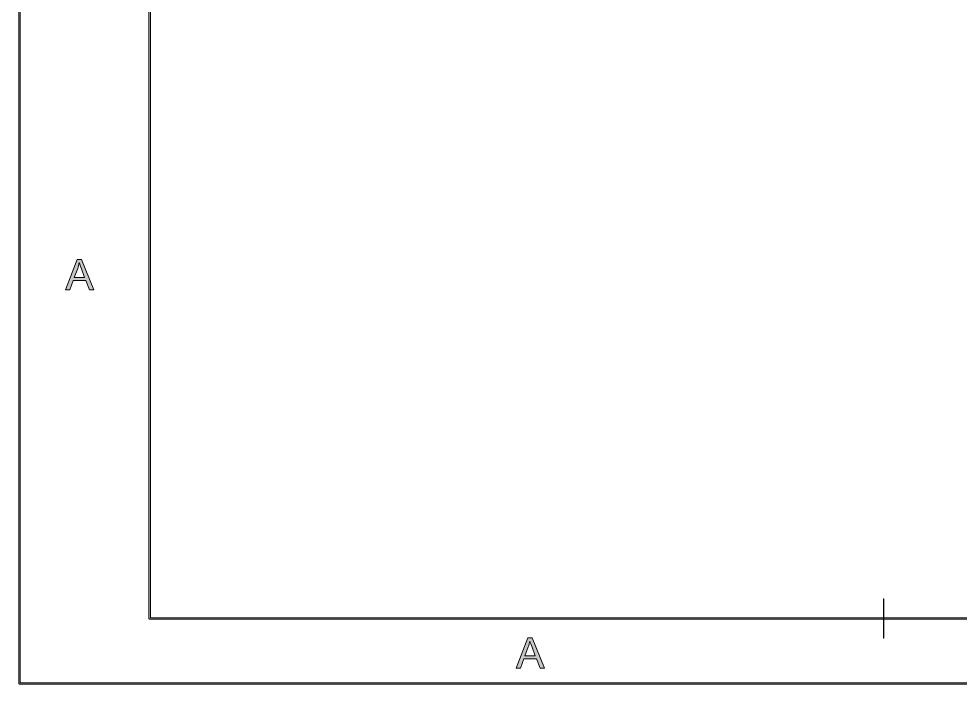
# Model space of a CAD drawing. Header units: inches. Extents: x 0.54 to 10.46, y 0.74 to 7.76.
# Drawn here: x 0.535 to 2.953, y 0.739 to 2.449 of the extents above; entities that cross this region are included whole.
import ezdxf

# ---------------------------------------------------------------- set-up
doc = ezdxf.new("R2010")
doc.units = ezdxf.units.IN
doc.header["$MEASUREMENT"] = 0
doc.layers.add('BG', color=7, linetype='Continuous')

# ---------------------------------------------------------------- blocks, each defined once
blk = doc.blocks.new('block 3')
at = {"layer": 'BG', "true_color": 0xffffff}
h = blk.add_hatch(color=7, dxfattribs=at)
h.dxf.hatch_style = 2
edge = h.paths.add_edge_path()
edge.add_spline(control_points=[(10.296, 0.9061), (10.296, 0.9061), (0.8711, 0.9061), (0.8711, 0.9061), (0.8702, 0.9061), (0.8694, 0.9069), (0.8694, 0.9079), (0.8694, 0.9079), (0.8694, 7.5922), (0.8694, 7.5922), (0.8694, 7.5931), (0.8702, 7.5939), (0.8711, 7.5939), (0.8711, 7.5939), (10.296, 7.5939), (10.296, 7.5939), (10.297, 7.5939), (10.2977, 7.5931), (10.2977, 7.5922), (10.2977, 7.5922), (10.2977, 0.9079), (10.2977, 0.9079), (10.2977, 0.9069), (10.297, 0.9061), (10.296, 0.9061)], knot_values=[0, 0, 0, 0, 1, 1, 1, 2, 2, 2, 3, 3, 3, 4, 4, 4, 5, 5, 5, 6, 6, 6, 7, 7, 7, 8, 8, 8, 8], degree=3, periodic=1)
h.paths.add_polyline_path([(0.8729, 0.9096), (10.2943, 0.9096), (10.2943, 7.5904), (0.8729, 7.5904)])
at = {"layer": 'BG', "lineweight": 0}
blk.add_lwpolyline([(0.8729, 0.9096), (10.2943, 0.9096), (10.2943, 7.5904), (0.8729, 7.5904), (0.8729, 0.9096)], dxfattribs=at)
blk.add_open_spline([(10.296, 0.9061), (10.296, 0.9061), (0.8711, 0.9061), (0.8711, 0.9061), (0.8702, 0.9061), (0.8694, 0.9069), (0.8694, 0.9079), (0.8694, 0.9079), (0.8694, 7.5922), (0.8694, 7.5922), (0.8694, 7.5931), (0.8702, 7.5939), (0.8711, 7.5939), (0.8711, 7.5939), (10.296, 7.5939), (10.296, 7.5939), (10.297, 7.5939), (10.2977, 7.5931), (10.2977, 7.5922), (10.2977, 7.5922), (10.2977, 0.9079), (10.2977, 0.9079), (10.2977, 0.9069), (10.297, 0.9061), (10.296, 0.9061)], degree=3, knots=[0, 0, 0, 0, 1, 1, 1, 2, 2, 2, 3, 3, 3, 4, 4, 4, 5, 5, 5, 6, 6, 6, 7, 7, 7, 8, 8, 8, 8], dxfattribs=at)
blk = doc.blocks.new('block 2')
at = {"layer": 'BG'}
blk.add_blockref('block 3', (0, 0), dxfattribs=at)
blk = doc.blocks.new('block 17')
at = {"layer": 'BG', "true_color": 0xffffff}
h = blk.add_hatch(color=7, dxfattribs=at)
h.dxf.hatch_style = 2
h.paths.add_polyline_path([(0.6553, 1.7525), (0.6851, 1.8304), (0.6962, 1.8304), (0.7281, 1.7525), (0.7164, 1.7525), (0.7073, 1.7761), (0.6747, 1.7761), (0.6662, 1.7525)])
edge = h.paths.add_edge_path()
edge.add_spline(control_points=[(0.6777, 1.7845), (0.6777, 1.7845), (0.7041, 1.7845), (0.7041, 1.7845), (0.7041, 1.7845), (0.696, 1.806), (0.696, 1.806), (0.6935, 1.8126), (0.6917, 1.818), (0.6905, 1.8222), (0.6895, 1.8172), (0.6881, 1.8122), (0.6863, 1.8073), (0.6863, 1.8073), (0.6777, 1.7845), (0.6777, 1.7845)], knot_values=[0, 0, 0, 0, 1, 1, 1, 2, 2, 2, 3, 3, 3, 4, 4, 4, 5, 5, 5, 5], degree=3, periodic=1)
at = {"layer": 'BG', "lineweight": 0}
blk.add_lwpolyline([(0.6553, 1.7525), (0.6851, 1.8304), (0.6962, 1.8304), (0.7281, 1.7525), (0.7164, 1.7525), (0.7073, 1.7761), (0.6747, 1.7761), (0.6662, 1.7525), (0.6553, 1.7525)], dxfattribs=at)
blk.add_open_spline([(0.6777, 1.7845), (0.6777, 1.7845), (0.7041, 1.7845), (0.7041, 1.7845), (0.7041, 1.7845), (0.696, 1.806), (0.696, 1.806), (0.6935, 1.8126), (0.6917, 1.818), (0.6905, 1.8222), (0.6895, 1.8172), (0.6881, 1.8122), (0.6863, 1.8073), (0.6863, 1.8073), (0.6777, 1.7845), (0.6777, 1.7845)], degree=3, knots=[0, 0, 0, 0, 1, 1, 1, 2, 2, 2, 3, 3, 3, 4, 4, 4, 5, 5, 5, 5], dxfattribs=at)
blk = doc.blocks.new('block 16')
at = {"layer": 'BG'}
blk.add_blockref('block 17', (0, 0), dxfattribs=at)
blk = doc.blocks.new('block 43')
at = {"layer": 'BG', "true_color": 0xffffff}
h = blk.add_hatch(color=7, dxfattribs=at)
h.dxf.hatch_style = 2
edge = h.paths.add_edge_path()
edge.add_spline(control_points=[(2.7561, 0.857), (2.7557, 0.857), (2.7554, 0.8573), (2.7554, 0.8577), (2.7554, 0.8577), (2.7554, 0.958), (2.7554, 0.958), (2.7554, 0.9584), (2.7557, 0.9587), (2.7561, 0.9587), (2.7565, 0.9587), (2.7568, 0.9584), (2.7568, 0.958), (2.7568, 0.958), (2.7568, 0.8577), (2.7568, 0.8577), (2.7568, 0.8573), (2.7565, 0.857), (2.7561, 0.857)], knot_values=[0, 0, 0, 0, 1, 1, 1, 2, 2, 2, 3, 3, 3, 4, 4, 4, 5, 5, 5, 6, 6, 6, 6], degree=3, periodic=1)
at = {"layer": 'BG', "lineweight": 0}
blk.add_open_spline([(2.7561, 0.857), (2.7557, 0.857), (2.7554, 0.8573), (2.7554, 0.8577), (2.7554, 0.8577), (2.7554, 0.958), (2.7554, 0.958), (2.7554, 0.9584), (2.7557, 0.9587), (2.7561, 0.9587), (2.7565, 0.9587), (2.7568, 0.9584), (2.7568, 0.958), (2.7568, 0.958), (2.7568, 0.8577), (2.7568, 0.8577), (2.7568, 0.8573), (2.7565, 0.857), (2.7561, 0.857)], degree=3, knots=[0, 0, 0, 0, 1, 1, 1, 2, 2, 2, 3, 3, 3, 4, 4, 4, 5, 5, 5, 6, 6, 6, 6], dxfattribs=at)
blk = doc.blocks.new('block 42')
at = {"layer": 'BG'}
blk.add_blockref('block 43', (0, 0), dxfattribs=at)
blk = doc.blocks.new('block 51')
at = {"layer": 'BG', "true_color": 0xffffff}
h = blk.add_hatch(color=7, dxfattribs=at)
h.dxf.hatch_style = 2
h.paths.add_polyline_path([(1.8125, 0.7803), (1.8424, 0.8581), (1.8535, 0.8581), (1.8854, 0.7803), (1.8736, 0.7803), (1.8645, 0.8038), (1.832, 0.8038), (1.8235, 0.7803)])
edge = h.paths.add_edge_path()
edge.add_spline(control_points=[(1.835, 0.8122), (1.835, 0.8122), (1.8614, 0.8122), (1.8614, 0.8122), (1.8614, 0.8122), (1.8532, 0.8338), (1.8532, 0.8338), (1.8508, 0.8403), (1.8489, 0.8457), (1.8477, 0.8499), (1.8467, 0.8449), (1.8453, 0.84), (1.8435, 0.8351), (1.8435, 0.8351), (1.835, 0.8122), (1.835, 0.8122)], knot_values=[0, 0, 0, 0, 1, 1, 1, 2, 2, 2, 3, 3, 3, 4, 4, 4, 5, 5, 5, 5], degree=3, periodic=1)
at = {"layer": 'BG', "lineweight": 0}
blk.add_lwpolyline([(1.8125, 0.7803), (1.8424, 0.8581), (1.8535, 0.8581), (1.8854, 0.7803), (1.8736, 0.7803), (1.8645, 0.8038), (1.832, 0.8038), (1.8235, 0.7803), (1.8125, 0.7803)], dxfattribs=at)
blk.add_open_spline([(1.835, 0.8122), (1.835, 0.8122), (1.8614, 0.8122), (1.8614, 0.8122), (1.8614, 0.8122), (1.8532, 0.8338), (1.8532, 0.8338), (1.8508, 0.8403), (1.8489, 0.8457), (1.8477, 0.8499), (1.8467, 0.8449), (1.8453, 0.84), (1.8435, 0.8351), (1.8435, 0.8351), (1.835, 0.8122), (1.835, 0.8122)], degree=3, knots=[0, 0, 0, 0, 1, 1, 1, 2, 2, 2, 3, 3, 3, 4, 4, 4, 5, 5, 5, 5], dxfattribs=at)
blk = doc.blocks.new('block 50')
at = {"layer": 'BG'}
blk.add_blockref('block 51', (0, 0), dxfattribs=at)
blk = doc.blocks.new('block 69')
at = {"layer": 'BG', "true_color": 0xffffff}
h = blk.add_hatch(color=7, dxfattribs=at)
h.dxf.hatch_style = 2
edge = h.paths.add_edge_path()
edge.add_spline(control_points=[(10.4631, 0.739), (10.4631, 0.739), (0.5369, 0.739), (0.5369, 0.739), (0.5359, 0.739), (0.5352, 0.7398), (0.5352, 0.7407), (0.5352, 0.7407), (0.5352, 7.7593), (0.5352, 7.7593), (0.5352, 7.7602), (0.5359, 7.761), (0.5369, 7.761), (0.5369, 7.761), (10.4631, 7.761), (10.4631, 7.761), (10.4641, 7.761), (10.4648, 7.7602), (10.4648, 7.7593), (10.4648, 7.7593), (10.4648, 0.7407), (10.4648, 0.7407), (10.4648, 0.7398), (10.4641, 0.739), (10.4631, 0.739)], knot_values=[0, 0, 0, 0, 1, 1, 1, 2, 2, 2, 3, 3, 3, 4, 4, 4, 5, 5, 5, 6, 6, 6, 7, 7, 7, 8, 8, 8, 8], degree=3, periodic=1)
h.paths.add_polyline_path([(0.5386, 0.7425), (10.4614, 0.7425), (10.4614, 7.7575), (0.5386, 7.7575)])
at = {"layer": 'BG', "lineweight": 0}
blk.add_lwpolyline([(0.5386, 0.7425), (10.4614, 0.7425), (10.4614, 7.7575), (0.5386, 7.7575), (0.5386, 0.7425)], dxfattribs=at)
blk.add_open_spline([(10.4631, 0.739), (10.4631, 0.739), (0.5369, 0.739), (0.5369, 0.739), (0.5359, 0.739), (0.5352, 0.7398), (0.5352, 0.7407), (0.5352, 0.7407), (0.5352, 7.7593), (0.5352, 7.7593), (0.5352, 7.7602), (0.5359, 7.761), (0.5369, 7.761), (0.5369, 7.761), (10.4631, 7.761), (10.4631, 7.761), (10.4641, 7.761), (10.4648, 7.7602), (10.4648, 7.7593), (10.4648, 7.7593), (10.4648, 0.7407), (10.4648, 0.7407), (10.4648, 0.7398), (10.4641, 0.739), (10.4631, 0.739)], degree=3, knots=[0, 0, 0, 0, 1, 1, 1, 2, 2, 2, 3, 3, 3, 4, 4, 4, 5, 5, 5, 6, 6, 6, 7, 7, 7, 8, 8, 8, 8], dxfattribs=at)
blk = doc.blocks.new('block 68')
at = {"layer": 'BG'}
blk.add_blockref('block 69', (0, 0), dxfattribs=at)

msp = doc.modelspace()

# ---------------------------------------------------------------- block references
at = {"layer": 'BG'}
for name in ['block 68', 'block 2', 'block 16', 'block 42', 'block 50']:
    msp.add_blockref(name, (0, 0), dxfattribs=at)

doc.saveas('drawing.dxf')
